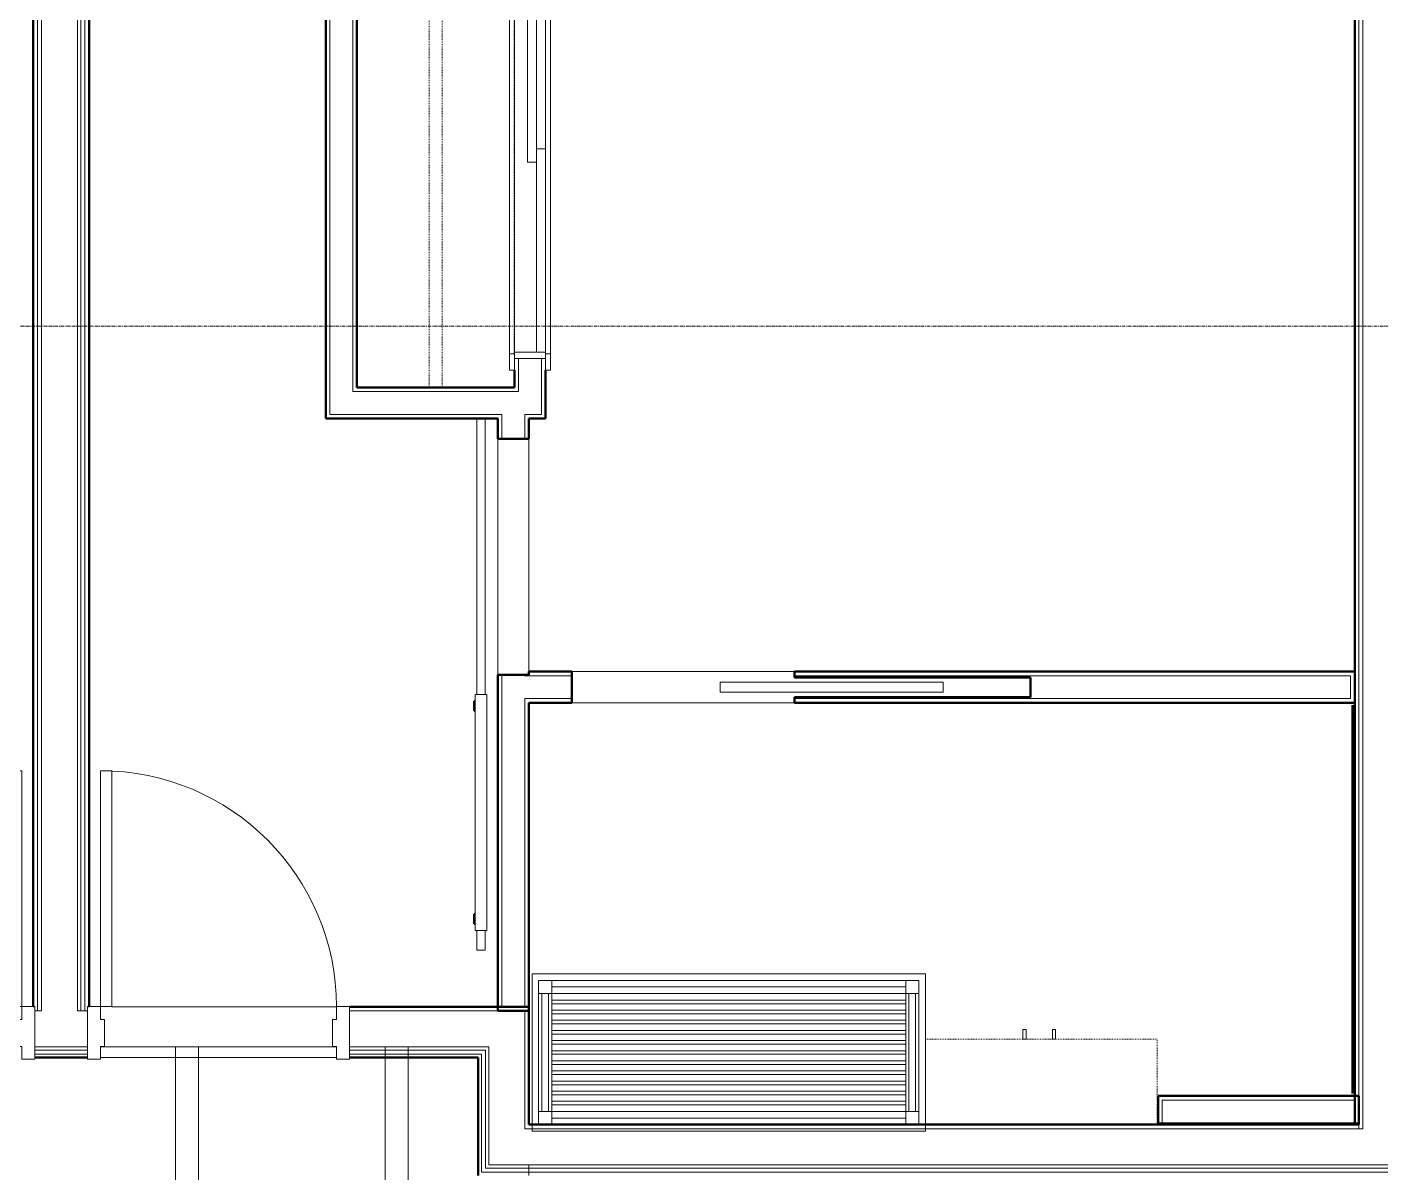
# Model space of a CAD drawing. Header units: inches. Extents: x -4235 to -464, y 9767 to 12347.
# Drawn here: x -3142.3 to -2935.8, y 11718 to 11892.9 of the extents above; entities that cross this region are included whole.
import ezdxf

# ---------------------------------------------------------------- set-up
doc = ezdxf.new("R2010")
doc.units = ezdxf.units.IN
doc.header["$MEASUREMENT"] = 0
doc.linetypes.add('Dash', pattern=[0.25, 0.125, -0.125])
doc.linetypes.add('Grid Line 1_2_', pattern=[0.875, 0.5, -0.125, 0.125, -0.125])
for name, color, linetype, lineweight in [('0-1', 7, 'Continuous', 5), ('0-2', 10, 'Continuous', 9), ('A-DETL-MBND', 5, 'Continuous', 9), ('A-DOOR-1', 10, 'Continuous', 9), ('A-DOOR-2', 50, 'Continuous', 20), ('A-DOOR-4', 7, 'Continuous', 50), ('A-DOOR-FRAM-1', 10, 'Continuous', 9), ('A-DOOR-FRAM-3', 50, 'Continuous', 20), ('A-ROOF-1', 132, 'Continuous', 9), ('A-WALL-1', 7, 'Continuous', 50), ('A-WALL-2', 250, 'Continuous', 13), ('A-WALL-3', 10, 'Continuous', 9), ('A-WALL-4', 254, 'Continuous', 9), ('I-WALL-1', 7, 'Continuous', 50), ('I-WALL-2', 10, 'Continuous', 9), ('I-WALL-3', 254, 'Continuous', 9), ('Q-CASE-1', 10, 'Continuous', 9), ('Q-CASE-2', 254, 'Continuous', 9), ('Q-CASE-4', 10, 'Dash', 9), ('Q-CASE-HDLN-1', 10, 'Dash', 9), ('Q-CASE-HDLN-2', 254, 'Dash', 9), ('S-BEAM', 12, 'Continuous', 9), ('S-GRID-1', 1, 'Grid Line 1_2_', 9)]:
    doc.layers.add(name, color=color, linetype=linetype, lineweight=lineweight)

# ---------------------------------------------------------------- blocks, each defined once
blk = doc.blocks.new('POCKET - FLUSH - 2-10 x 6-8-2882529-BACKGROUND - RCP - 3RD FLOOR')
at = {"layer": 'A-DOOR-2'}
for p, q in [((-39.67, 0.75), (-39.67, -0.75)), ((-5.67, 0.75), (-39.67, 0.75)), ((-5.67, -0.75), (-5.67, 0.75)), ((-39.67, -0.75), (-5.67, -0.75))]:
    blk.add_line(p, q, dxfattribs=at)
blk = doc.blocks.new('SLIDING - FLUSH - 5-0 x 6-8-3203586-BACKGROUND - RCP - 3RD FLOOR')
at = {"layer": 'A-DOOR-1'}
for p, q in [((-32.75, 2.5), (-32.75, 3.25)), ((-30.25, 3.25), (-32.75, 3.25)), ((-32.75, 2.5), (-30.25, 2.5)), ((30.25, 3.25), (-30.25, 3.25)), ((-30.25, 3.25), (-30.25, 2.5)), ((30.25, 2.5), (30.25, 3.25)), ((30.25, 3.25), (32.75, 3.25)), ((32.75, 2.5), (30.25, 2.5)), ((32.75, 3.25), (32.75, 2.5)), ((30, 0.5), (-1, 0.5)), ((-1, 0.5), (-1, -0.88)), ((30, 0.5), (30, -0.88)), ((1, -0.88), (-30, -0.88)), ((-30, -0.88), (-30, -2.25)), ((-1, -0.88), (30, -0.88)), ((1, -0.88), (1, -2.25)), ((-32.75, -3), (-32.75, -2.25)), ((-30.25, -2.25), (-32.75, -2.25)), ((-32.75, -3), (-30.25, -3)), ((-30.25, -2.25), (-30.25, -3)), ((-30.25, -3), (30.25, -3)), ((-30, -2.25), (1, -2.25)), ((30.25, -2.25), (32.75, -2.25)), ((30.25, -3), (30.25, -2.25)), ((32.75, -3), (30.25, -3)), ((32.75, -2.25), (32.75, -3))]:
    blk.add_line(p, q, dxfattribs=at)
at = {"layer": 'A-DOOR-FRAM-1'}
for p, q in [((-31, -2.25), (-31, 2.5)), ((-30, 2.5), (-31, 2.5)), ((30, 2.5), (-30, 2.5)), ((-30, 2.5), (-30, -2.25)), ((30, -2.25), (30, 2.5)), ((30, 2.5), (31, 2.5)), ((31, 2.5), (31, -2.25)), ((-31, -2.25), (-30, -2.25)), ((1, -2.25), (30, -2.25)), ((31, -2.25), (30, -2.25))]:
    blk.add_line(p, q, dxfattribs=at)
blk = doc.blocks.new('BARN - FLUSH - 3-0 x 7-0 BARN DOOR-V63-BACKGROUND - RCP - 3RD FLOOR')
at = {"layer": 'A-DOOR-1'}
for p, q in [((-57, 5.57), (-60, 5.57)), ((-60, 5.57), (-60, 4.95)), ((-60, 4.95), (-60, 4.32)), ((-60, 4.32), (-57, 4.32)), ((-57, 4.07), (-57, 5.82)), ((-57, 5.82), (-21, 5.82)), ((-21, 5.82), (-21, 4.07)), ((21, 5.57), (-21, 5.57)), ((-21, 4.32), (21, 4.32)), ((21, 4.95), (21, 5.57)), ((21, 4.32), (21, 4.95)), ((-21, 4.07), (-57, 4.07))]:
    blk.add_line(p, q, dxfattribs=at)
at = {"layer": 'A-DOOR-4'}
for p, q in [((-56, 6), (-56, 5.82)), ((-54.5, 6), (-56, 6)), ((-54.5, 5.82), (-54.5, 6)), ((-23.5, 6), (-23.5, 5.82)), ((-22, 6), (-23.5, 6)), ((-22, 5.82), (-22, 6))]:
    blk.add_line(p, q, dxfattribs=at)
blk = doc.blocks.new('OD_CW_Closet - OD_CW_Closet-2472542-BACKGROUND - RCP - 3RD FLOOR')
at = {"layer": 'Q-CASE-HDLN-1'}
for p, q in [((0.74, -24), (0.74, 0)), ((0.74, 0), (6.74, 0)), ((9.24, 0), (69.74, 0)), ((72.24, 0), (74.9, 0)), ((0.74, -11), (74.9, -11)), ((0.74, -13), (74.9, -13))]:
    blk.add_line(p, q, dxfattribs=at)
at = {"layer": 'Q-CASE-HDLN-2'}
for p, q in [((74.9, 0), (74.9, -24)), ((74.9, -24), (0.74, -24))]:
    blk.add_line(p, q, dxfattribs=at)
blk = doc.blocks.new('Bath Vanity - Bath Vanity 60_-V79-BACKGROUND - RCP - 3RD FLOOR')
at = {"layer": 'Q-CASE-1'}
for p, q in [((-29.26, -24), (-29.26, -0.99)), ((-28.26, -3), (-28.26, -1)), ((-28.26, -1), (-26.26, -1)), ((27.74, -1), (-26.26, -1)), ((-26.26, -1), (-26.26, -3)), ((27.74, -2), (-26.26, -2)), ((27.74, -3), (27.74, -1)), ((27.74, -1), (29.74, -1)), ((29.74, -1), (29.74, -3)), ((30.74, -0.99), (30.74, -24)), ((-28.26, -3), (-28.26, -21)), ((-26.26, -3), (-28.26, -3)), ((-27.76, -3), (-27.76, -21)), ((-26.76, -3), (-26.76, -21)), ((27.74, -3), (-26.26, -3)), ((-26.26, -3), (-26.26, -21)), ((-26.26, -4), (27.74, -4)), ((27.74, -3), (27.74, -21)), ((29.74, -3), (27.74, -3)), ((28.24, -3), (28.24, -21)), ((29.24, -3), (29.24, -21)), ((29.74, -3), (29.74, -21)), ((27.74, -4.55), (-26.26, -4.55)), ((-26.26, -5.55), (27.74, -5.55)), ((27.74, -6.09), (-26.26, -6.09)), ((-26.26, -7.09), (27.74, -7.09)), ((27.74, -7.64), (-26.26, -7.64)), ((-26.26, -8.64), (27.74, -8.64)), ((27.74, -9.18), (-26.26, -9.18)), ((-26.26, -10.18), (27.74, -10.18)), ((27.74, -10.73), (-26.26, -10.73)), ((-26.26, -11.73), (27.74, -11.73)), ((27.74, -12.27), (-26.26, -12.27)), ((-26.26, -13.27), (27.74, -13.27)), ((27.74, -13.82), (-26.26, -13.82)), ((-26.26, -14.82), (27.74, -14.82)), ((27.74, -15.36), (-26.26, -15.36)), ((-26.26, -16.36), (27.74, -16.36)), ((27.74, -16.91), (-26.26, -16.91)), ((-26.26, -17.91), (27.74, -17.91)), ((27.74, -18.45), (-26.26, -18.45)), ((-26.26, -19.45), (27.74, -19.45)), ((27.74, -20), (-26.26, -20)), ((-28.26, -23), (-28.26, -21)), ((-28.26, -21), (-26.26, -21)), ((-26.26, -21), (27.74, -21)), ((-26.26, -21), (-26.26, -23)), ((27.74, -22), (-26.26, -22)), ((27.74, -23), (27.74, -21)), ((27.74, -21), (29.74, -21)), ((29.74, -21), (29.74, -23)), ((30.74, -24), (-29.26, -24)), ((-26.26, -23), (-28.26, -23)), ((27.74, -23), (-26.26, -23)), ((29.74, -23), (27.74, -23))]:
    blk.add_line(p, q, dxfattribs=at)
at = {"layer": 'Q-CASE-2'}
for p, q in [((-29.26, -0.99), (-29.26, 0)), ((-29.26, 0), (30.74, 0)), ((30.74, 0), (30.74, -0.37)), ((30.74, -0.37), (30.74, -0.99))]:
    blk.add_line(p, q, dxfattribs=at)
blk = doc.blocks.new('300 Series Wall Hung Cabinet_326 - 36_-V55-BACKGROUND - RCP - 3RD FLOOR')
at = {"layer": 'Q-CASE-1'}
for p, q in [((-2.01, -13.19), (-2.5, -13.19)), ((-2.5, -13.19), (-2.5, -14.69)), ((-2.01, -14.69), (-2.01, -13.19)), ((2.49, -13.19), (2, -13.19)), ((2, -13.19), (2, -14.69)), ((2.49, -14.69), (2.49, -13.19)), ((-2.5, -14.69), (-2.01, -14.69)), ((2, -14.69), (2.49, -14.69))]:
    blk.add_line(p, q, dxfattribs=at)
at = {"layer": 'Q-CASE-4'}
for p, q in [((17.38, -0.19), (-18, -0.19)), ((-18, -0.19), (-18, -13.19)), ((-18, -13.19), (17.38, -13.19))]:
    blk.add_line(p, q, dxfattribs=at)
blk = doc.blocks.new('CTR - 1st Phase - Unit Layouts_rvt-1-BACKGROUND - RCP - 3RD FLOOR')
at = {"layer": 'A-WALL-1'}
for p, q in [((-3096.75, 11837.85), (-3096.75, 11940.76)), ((-3092, 11914), (-3092, 11837.85)), ((-3067.98, 11837.85), (-3067.98, 11840.51)), ((-3063.23, 11840.51), (-3063.23, 11833.1)), ((-3096.75, 11833.73), (-3096.75, 11837.85)), ((-3092, 11837.85), (-3067.98, 11837.85)), ((-3096.75, 11833.1), (-3096.75, 11833.73)), ((-3070.5, 11833.1), (-3096.75, 11833.1)), ((-3070.5, 11830), (-3070.5, 11833.1)), ((-3065.75, 11833.1), (-3065.75, 11830)), ((-3063.85, 11833.1), (-3065.75, 11833.1)), ((-3063.23, 11833.1), (-3063.85, 11833.1)), ((-3065.75, 11830), (-3070.5, 11830)), ((-3065.75, 11794), (-3065.75, 11794.5)), ((-3065.75, 11794.5), (-3059.23, 11794.5)), ((-3059.23, 11794.5), (-3059.23, 11789.75)), ((-3025.23, 11793.62), (-3025.23, 11794.5)), ((-3025.23, 11794.5), (-2939.77, 11794.5)), ((-2939.77, 11794.5), (-2939.77, 11793.87)), ((-3070.5, 11742.73), (-3070.5, 11794)), ((-3070.5, 11794), (-3065.75, 11794)), ((-2989.23, 11793.62), (-3025.23, 11793.62)), ((-2989.23, 11790.62), (-2989.23, 11793.62)), ((-2939.77, 11793.87), (-2939.77, 11790.37)), ((-3025.23, 11789.75), (-3025.23, 11790.62)), ((-3025.23, 11790.62), (-2989.23, 11790.62)), ((-2939.77, 11790.37), (-2939.77, 11789.75)), ((-3065.75, 11789.75), (-3065.75, 11742.73)), ((-3059.23, 11789.75), (-3065.75, 11789.75)), ((-2939.77, 11789.75), (-3025.23, 11789.75)), ((-2940.11, 11789.75), (-2939.74, 11789.75)), ((-2940.11, 11730.12), (-2940.11, 11789.37)), ((-2939.74, 11789.75), (-2939.74, 11729.75)), ((-3069.87, 11742.73), (-3070.5, 11742.73)), ((-3066.37, 11742.73), (-3069.87, 11742.73)), ((-3065.75, 11742.73), (-3066.37, 11742.73)), ((-2969.77, 11729.12), (-2969.77, 11729.75)), ((-2969.77, 11729.75), (-2939.15, 11729.75)), ((-2969.77, 11725.62), (-2969.77, 11729.12)), ((-2939.74, 11729.75), (-2940.11, 11729.75)), ((-2939.15, 11729.75), (-2939.15, 11729.12)), ((-2939.15, 11729.12), (-2939.15, 11725.62)), ((-2969.77, 11725.37), (-2969.77, 11725.62)), ((-2939.15, 11725.37), (-2969.77, 11725.37)), ((-2939.15, 11725.62), (-2939.15, 11725.37))]:
    blk.add_line(p, q, dxfattribs=at)
at = {"layer": 'A-WALL-2'}
for p, q in [((-3096.12, 11940.14), (-3096.12, 11837.85)), ((-3092.62, 11914.63), (-3092.62, 11837.85)), ((-3067.35, 11837.23), (-3067.35, 11842.26)), ((-3063.85, 11833.73), (-3063.85, 11842.26)), ((-3096.12, 11837.85), (-3096.12, 11837.23)), ((-3092.62, 11837.85), (-3092.62, 11837.23)), ((-3096.12, 11837.23), (-3096.12, 11833.73)), ((-3067.98, 11837.23), (-3092.62, 11837.23)), ((-3067.98, 11837.23), (-3067.35, 11837.23)), ((-3069.87, 11833.73), (-3096.12, 11833.73)), ((-3069.87, 11833.73), (-3069.87, 11833.1)), ((-3066.37, 11833.73), (-3066.37, 11833.1)), ((-3066.37, 11833.73), (-3063.85, 11833.73)), ((-3069.87, 11830), (-3069.87, 11833.1)), ((-3066.37, 11830), (-3066.37, 11833.1)), ((-3069.87, 11743.35), (-3069.87, 11794)), ((-3066.37, 11793.87), (-3066.37, 11794)), ((-3065.75, 11793.87), (-3066.37, 11793.87)), ((-3065.75, 11793.87), (-3059.23, 11793.87)), ((-3025.23, 11793.87), (-2940.4, 11793.87)), ((-2940.4, 11793.87), (-2940.4, 11790.37)), ((-3066.37, 11743.35), (-3066.37, 11790.37)), ((-3065.75, 11790.37), (-3066.37, 11790.37)), ((-3065.75, 11790.37), (-3059.23, 11790.37)), ((-3025.23, 11790.37), (-2940.4, 11790.37)), ((-3066.37, 11743.35), (-3069.87, 11743.35)), ((-2969.15, 11725.62), (-2969.15, 11729.12)), ((-2969.15, 11729.12), (-2939.77, 11729.12)), ((-2939.77, 11729.12), (-2939.77, 11725.62)), ((-2969.77, 11725.62), (-2969.15, 11725.62)), ((-2969.77, 11725.62), (-2969.15, 11725.62)), ((-2969.15, 11725.62), (-2939.77, 11725.62)), ((-2939.77, 11725.62), (-2939.15, 11725.62)), ((-2939.77, 11725.62), (-2939.15, 11725.62))]:
    blk.add_line(p, q, dxfattribs=at)
at = {"layer": 'A-WALL-3'}
for p, q in [((-3063.23, 11842.26), (-3067.98, 11842.26)), ((-3070.5, 11830), (-3070.5, 11794)), ((-3065.75, 11794.5), (-3065.75, 11830)), ((-3025.23, 11794.5), (-3059.23, 11794.5)), ((-3059.23, 11789.75), (-3025.23, 11789.75))]:
    blk.add_line(p, q, dxfattribs=at)
at = {"layer": 'A-WALL-4'}
for p, q in [((-3065.75, 11830), (-3070.5, 11830)), ((-3065.75, 11794), (-3065.75, 11794.5)), ((-3059.23, 11789.75), (-3059.23, 11794.5)), ((-3025.23, 11794.5), (-3025.23, 11793.62)), ((-3065.75, 11794), (-3070.5, 11794)), ((-3025.23, 11793.62), (-2989.23, 11793.62)), ((-2989.23, 11793.62), (-2989.23, 11790.62)), ((-2989.23, 11790.62), (-3025.23, 11790.62)), ((-3025.23, 11790.62), (-3025.23, 11789.75))]:
    blk.add_line(p, q, dxfattribs=at)
at = {"layer": '0-2'}
for name, p, rotation in [('OD_CW_Closet - OD_CW_Closet-2472542-BACKGROUND - RCP - 3RD FLOOR', (-3068, 11912.75), 270.0000000000389), ('SLIDING - FLUSH - 5-0 x 6-8-3203586-BACKGROUND - RCP - 3RD FLOOR', (-3065.48, 11873.26), 89.99999999999748), ('BARN - FLUSH - 3-0 x 7-0 BARN DOOR-V63-BACKGROUND - RCP - 3RD FLOOR', (-3068.12, 11812), 90.00000000002028), ('POCKET - FLUSH - 2-10 x 6-8-2882529-BACKGROUND - RCP - 3RD FLOOR', (-3042.23, 11792.12), 180), ('Bath Vanity - Bath Vanity 60_-V79-BACKGROUND - RCP - 3RD FLOOR', (-3034.54, 11724.37), 180), ('300 Series Wall Hung Cabinet_326 - 36_-V55-BACKGROUND - RCP - 3RD FLOOR', (-2987.9, 11725.19), 180)]:
    blk.add_blockref(name, p, dxfattribs=dict(at, rotation=rotation))
blk = doc.blocks.new('HOLLOW METAL - UNIT DOOR-2191977-BACKGROUND - RCP - 3RD FLOOR')
at = {"layer": 'A-DOOR-1'}
blk.add_arc((18, -4.125), 36, 180, 270, dxfattribs=at)
at = {"layer": 'A-DOOR-2'}
for p, q in [((16.25, -4.125), (18, -4.125)), ((16.25, -40.125), (16.25, -4.125)), ((18, -4.125), (18, -40.125)), ((18, -40.125), (16.25, -40.125))]:
    blk.add_line(p, q, dxfattribs=at)
at = {"layer": 'A-DOOR-FRAM-3'}
for p, q in [((-20, 3.875), (-18, 3.875)), ((-20, -4.125), (-20, 3.875)), ((-18, 3.875), (-18, 1.9375)), ((18, 3.875), (20, 3.875)), ((18, 1.9375), (18, 3.875)), ((20, 3.875), (20, -4.125)), ((-18, 1.9375), (-17.375, 1.9375)), ((-17.375, 1.9375), (-17.375, -2.1875)), ((17.375, 1.9375), (18, 1.9375)), ((17.375, -2.1875), (17.375, 1.9375)), ((-18, -4.125), (-20, -4.125)), ((-18, -2.1875), (-18, -4.125)), ((-17.375, -2.1875), (-18, -2.1875)), ((18, -2.1875), (17.375, -2.1875)), ((18, -4.125), (18, -2.1875)), ((20, -4.125), (18, -4.125))]:
    blk.add_line(p, q, dxfattribs=at)
blk = doc.blocks.new('HOLLOW METAL - UNIT DOOR-2191978-BACKGROUND - RCP - 3RD FLOOR')
at = {"layer": 'A-DOOR-1'}
blk.add_arc((18, 4.125), 36, 90, 180, dxfattribs=at)
at = {"layer": 'A-DOOR-2'}
for p, q in [((18, 40.125), (16.25, 40.125)), ((16.25, 40.125), (16.25, 4.125)), ((18, 4.125), (18, 40.125)), ((16.25, 4.125), (18, 4.125))]:
    blk.add_line(p, q, dxfattribs=at)
at = {"layer": 'A-DOOR-FRAM-3'}
for p, q in [((-18, 4.125), (-20, 4.125)), ((-20, 4.125), (-20, -3.875)), ((-18, 2.1875), (-18, 4.125)), ((-17.375, 2.1875), (-18, 2.1875)), ((-17.375, -1.9375), (-17.375, 2.1875)), ((18, 2.1875), (17.375, 2.1875)), ((17.375, 2.1875), (17.375, -1.9375)), ((18, 4.125), (18, 2.1875)), ((20, 4.125), (18, 4.125)), ((20, -3.875), (20, 4.125)), ((-18, -3.875), (-18, -1.9375)), ((-18, -1.9375), (-17.375, -1.9375)), ((17.375, -1.9375), (18, -1.9375)), ((18, -1.9375), (18, -3.875)), ((-20, -3.875), (-18, -3.875)), ((18, -3.875), (20, -3.875))]:
    blk.add_line(p, q, dxfattribs=at)
blk = doc.blocks.new('CTR - 1st Phase - Common Walls_rvt-1-BACKGROUND - RCP - 3RD FLOOR')
at = {"layer": 'A-WALL-2'}
for p, q in [((-3140.75, 12110.34), (-3140.75, 11743.36)), ((-3140.12, 12110.34), (-3140.12, 11743.36)), ((-3134.62, 12110.34), (-3134.62, 11743.36)), ((-3134.12, 12110.34), (-3134.12, 11743.36)), ((-3133.5, 12110.34), (-3133.5, 11743.36)), ((-2939.15, 12110.34), (-2939.15, 11725.36)), ((-2938.52, 12110.34), (-2938.52, 11725.36)), ((-3141.12, 11742.74), (-3140.75, 11742.74)), ((-3140.75, 11742.74), (-3140.75, 11743.36)), ((-3140.75, 11742.74), (-3140.12, 11742.74)), ((-3140.75, 11742.74), (-3140.12, 11742.74)), ((-3140.12, 11742.74), (-3140.12, 11743.36)), ((-3134.62, 11742.74), (-3134.62, 11743.36)), ((-3134.62, 11742.74), (-3134.12, 11742.74)), ((-3134.62, 11742.74), (-3134.12, 11742.74)), ((-3134.12, 11742.74), (-3134.12, 11743.36)), ((-3134.12, 11742.74), (-3133.5, 11742.74)), ((-3134.12, 11742.74), (-3133.5, 11742.74)), ((-3133.5, 11742.74), (-3133.5, 11743.36)), ((-3133.5, 11742.74), (-3133.12, 11742.74)), ((-3093.12, 11742.74), (-3066.37, 11742.74)), ((-3066.37, 11737.24), (-3066.37, 11742.74)), ((-3141.12, 11737.24), (-3133.12, 11737.24)), ((-3141.12, 11736.74), (-3133.12, 11736.74)), ((-3093.12, 11737.24), (-3071.87, 11737.24)), ((-3093.12, 11736.74), (-3072.37, 11736.74)), ((-3072.37, 11736.11), (-3072.37, 11736.74)), ((-3071.87, 11736.74), (-3071.87, 11737.24)), ((-3071.87, 11735.61), (-3071.87, 11736.74)), ((-3066.37, 11735.61), (-3066.37, 11737.24)), ((-3141.12, 11736.11), (-3133.12, 11736.11)), ((-3093.12, 11736.11), (-3073, 11736.11)), ((-3073, 11735.61), (-3073, 11736.11)), ((-3073, 11718.11), (-3073, 11735.61)), ((-3072.37, 11735.61), (-3072.37, 11736.11)), ((-3072.37, 11718.74), (-3072.37, 11735.61)), ((-3071.87, 11719.24), (-3071.87, 11735.61)), ((-3066.37, 11724.74), (-3066.37, 11735.61)), ((-3066.37, 11724.74), (-3065.75, 11724.74)), ((-2939.15, 11724.74), (-3065.75, 11724.74)), ((-2939.15, 11725.36), (-2939.15, 11724.74)), ((-2939.15, 11724.74), (-2938.52, 11724.74)), ((-2938.52, 11724.74), (-2939.15, 11724.74)), ((-2938.52, 11725.36), (-2938.52, 11724.74)), ((-3073, 11718.11), (-3072.37, 11718.11)), ((-3072.37, 11718.74), (-3071.87, 11718.74)), ((-3072.37, 11718.11), (-3065.75, 11718.11)), ((-3071.87, 11719.24), (-3066.37, 11719.24)), ((-3071.87, 11718.74), (-3065.75, 11718.74)), ((-3066.37, 11719.24), (-3065.75, 11719.24)), ((-2805.27, 11719.24), (-3065.75, 11719.24)), ((-2805.27, 11718.74), (-3065.75, 11718.74)), ((-2805.27, 11718.11), (-3065.75, 11718.11))]:
    blk.add_line(p, q, dxfattribs=at)
at = {"layer": 'I-WALL-1'}
for p, q in [((-3141.37, 11743.36), (-3141.37, 12110.34)), ((-3132.87, 12110.34), (-3132.87, 11743.36)), ((-2939.77, 11725.36), (-2939.77, 12110.34)), ((-3093.12, 11743.36), (-3065.75, 11743.36)), ((-3065.75, 11743.36), (-3065.75, 11742.74)), ((-3065.75, 11742.74), (-3065.75, 11735.61)), ((-3133.12, 11735.61), (-3141.12, 11735.61)), ((-3073.5, 11735.61), (-3093.12, 11735.61)), ((-3073.5, 11717.61), (-3073.5, 11735.61)), ((-3065.75, 11735.61), (-3065.75, 11725.36)), ((-3065.75, 11725.36), (-2939.77, 11725.36))]:
    blk.add_line(p, q, dxfattribs=at)
at = {"layer": 'I-WALL-2'}
for p, q in [((-3141.12, 11743.36), (-3141.37, 11743.36)), ((-3132.87, 11743.36), (-3133.12, 11743.36)), ((-3095.12, 11743.36), (-3129.37, 11743.36)), ((-3093.12, 11743.36), (-3093.12, 11735.61)), ((-3131.12, 11735.61), (-3095.12, 11735.61)), ((-3065.75, 11719.24), (-3065.75, 11717.61)), ((-3065.75, 11719.24), (-3065.75, 11717.61))]:
    blk.add_line(p, q, dxfattribs=at)
at = {"layer": 'I-WALL-3'}
for p, q in [((-3133.12, 11735.61), (-3141.12, 11735.61)), ((-3095.12, 11735.61), (-3131.12, 11735.61)), ((-3073.5, 11735.61), (-3093.12, 11735.61)), ((-3073.5, 11717.61), (-3073.5, 11735.61))]:
    blk.add_line(p, q, dxfattribs=at)
at = {"layer": '0-2'}
blk.add_blockref('HOLLOW METAL - UNIT DOOR-2191978-BACKGROUND - RCP - 3RD FLOOR', (-3161.12, 11739.24), dxfattribs=at)
at = {"layer": '0-2', "rotation": 180}
blk.add_blockref('HOLLOW METAL - UNIT DOOR-2191977-BACKGROUND - RCP - 3RD FLOOR', (-3113.12, 11739.24), dxfattribs=at)
blk = doc.blocks.new('Dimension Lumber - LVL - 3_5X5_5-V185-BACKGROUND - RCP - 3RD FLOOR')
at = {"layer": 'A-DETL-MBND'}
for p, q in [((-3151.67, 11737.24), (-3151.67, 11735.61)), ((-3148.17, 11737.24), (-3148.17, 11735.61)), ((-3151.67, 11735.61), (-3151.67, 11714.31)), ((-3148.17, 11735.61), (-3148.17, 11714.31)), ((-3151.67, 11711.93), (-3151.67, 11709.44)), ((-3148.17, 11711.93), (-3148.17, 11709.44)), ((-3151.67, 11707.06), (-3151.67, 11705.68)), ((-3148.17, 11707.06), (-3148.17, 11705.68)), ((-3151.67, 11703.3), (-3151.67, 11648.36)), ((-3148.17, 11703.3), (-3148.17, 11648.36)), ((-3151.67, 11648.36), (-3151.67, 11647.97)), ((-3151.67, 11647.97), (-3148.17, 11647.97)), ((-3148.17, 11648.36), (-3148.17, 11647.97))]:
    blk.add_line(p, q, dxfattribs=at)
blk = doc.blocks.new('Dimension Lumber - LVL - 3_5X5_5-V186-BACKGROUND - RCP - 3RD FLOOR')
at = {"layer": 'A-DETL-MBND'}
for p, q in [((-3087.67, 11737.24), (-3087.67, 11735.61)), ((-3084.17, 11737.24), (-3084.17, 11735.61)), ((-3087.67, 11735.61), (-3087.67, 11714.31)), ((-3084.17, 11735.61), (-3084.17, 11714.31)), ((-3087.67, 11711.93), (-3087.67, 11709.44)), ((-3084.17, 11711.93), (-3084.17, 11709.44)), ((-3087.67, 11707.06), (-3087.67, 11705.68)), ((-3084.17, 11707.06), (-3084.17, 11705.68)), ((-3087.67, 11703.3), (-3087.67, 11648.36)), ((-3084.17, 11703.3), (-3084.17, 11692.59)), ((-3087.67, 11648.36), (-3087.67, 11646.74)), ((-3084.17, 11628.98), (-3084.17, 11628.74))]:
    blk.add_line(p, q, dxfattribs=at)

msp = doc.modelspace()

# ---------------------------------------------------------------- linework, layer by layer
at = {"layer": 'A-ROOF-1'}
for p, q in [((-3133.12, 11737.24), (-3141.12, 11737.24)), ((-3095.12, 11737.24), (-3131.12, 11737.24)), ((-3071.87, 11737.24), (-3093.12, 11737.24)), ((-3071.87, 11719.24), (-3071.87, 11737.24)), ((-2798.65, 11719.24), (-3071.87, 11719.24))]:
    msp.add_line(p, q, dxfattribs=at)
at = {"layer": 'S-GRID-1'}
msp.add_line((-464.45, 11847.19), (-4185.7, 11847.19), dxfattribs=at)

# ---------------------------------------------------------------- block references
at = {"layer": '0-1'}
for name in ['CTR - 1st Phase - Unit Layouts_rvt-1-BACKGROUND - RCP - 3RD FLOOR', 'CTR - 1st Phase - Common Walls_rvt-1-BACKGROUND - RCP - 3RD FLOOR']:
    msp.add_blockref(name, (0, 0), dxfattribs=at)
at = {"layer": 'S-BEAM'}
for name, p in [('Dimension Lumber - LVL - 3_5X5_5-V185-BACKGROUND - RCP - 3RD FLOOR', (32, 0)), ('Dimension Lumber - LVL - 3_5X5_5-V186-BACKGROUND - RCP - 3RD FLOOR', (0, 0))]:
    msp.add_blockref(name, p, dxfattribs=at)

doc.saveas('drawing.dxf')
